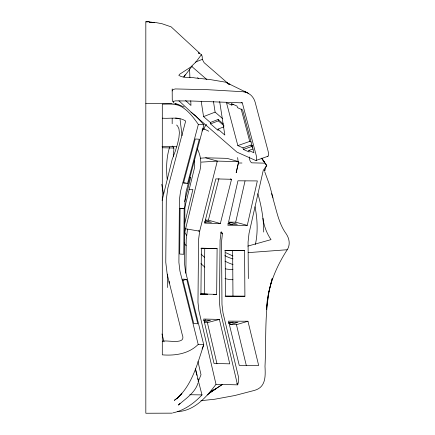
<?xml version="1.0" encoding="UTF-8"?>
<svg xmlns="http://www.w3.org/2000/svg" width="435" height="435" viewBox="0 0 435 435"><rect width="100%" height="100%" fill="white"/><g stroke="black" fill="none" stroke-linecap="round" stroke-linejoin="round"><path stroke-width="0.65" d="M184.146 208.506L183.771 254.296L179.709 254.035L180.085 208.245L184.146 208.506L179.552 208.468M185.875 273.256L186.202 239.603L187.556 229.109M206.239 294.277L204.287 294.267L204.733 248.472L200.97 248.38L208.071 248.412L201.128 248.26M216.663 294.359L217.108 248.57L201.383 248.167L200.937 293.962L216.663 294.359L213.406 294.332M173.396 156.317C172.521 153.517 175.74 147.46 172.178 146.024L172.178 146.334L176.561 146.861M237.505 384.85L220.398 311.357L219.468 302.831L220.077 240.24L221.176 231.735L222.448 233.372L221.529 241.898L221.98 304.489L223.024 312.993L238.271 376.019A13.202 11.952 -89.6 0 1 237.825 384.322L237.505 384.85L216.005 384.306C206.489 396.943 194.434 411.004 177.339 411.63M264.817 170.901L264.768 169.791C264.148 173.679 265.513 167.035 266.563 165.686L263.218 170.482L248.994 233.541L248.075 242.067L248.336 278.645M172.178 90.942L173.065 89.479L175.376 88.936L207.974 89.708L243.198 91.752L247.107 92.677L250.413 94.732A16.508 15.236 -66 0 1 255.209 102.437L268.08 151.081A6.59 1.914 70.6 0 1 267.394 156.208M227.875 223.731L229.147 223.742L229.506 222.144L235.699 222.182L247.276 225.363L257.341 180.927L237.923 180.802L227.858 225.243L247.276 225.363M235.699 222.182L245.025 181.009M184.712 223.476L192.901 189.486L188.926 189.421M184.712 232.6L198.588 174.973C201.883 165.724 201.595 157.541 197.3 148.65M162.114 200.383L172.124 159.569L175.294 151.179L177.562 143.903L178.921 137.748L179.383 132.713L178.937 128.798L177.589 125.998L176.577 125.019M184.712 201.704L190.644 177.518L189.383 177.203M184.668 207.93L194.287 168.709L194.739 165.746L194.227 160.586M205.26 220.072L208.392 220.153L218.935 178.502M231.545 179.291L215.814 178.894L204.619 223.144L220.344 223.541L231.545 179.291L230.284 178.937M198.36 124.443L180.558 191.286L179.41 199.795L178.899 262.387L179.905 270.913L198.202 344.417C188.746 353.9 175.093 355.863 162.298 354.857L162.298 104.128C168.9 104.177 176.077 103.236 181.955 106.988C188.861 111.251 193.776 117.901 198.36 124.443L203.912 124.801L186.109 191.645L184.962 200.154L184.451 262.745L185.457 271.271L203.754 344.776C197.485 363.41 192.39 384.35 177.311 398.123L181.759 393.583L177.719 397.813L174.402 400.282L177.719 397.813L181.922 393.169M187.528 183.478L199.312 139.233L195.25 138.972L183.467 183.217L187.528 183.478L183.091 182.292M197.963 383.164C195.059 392.81 185.582 398.699 178.377 405.094L180.014 403.327M202.079 349.011L203.754 344.776L198.202 344.417M198.077 382.006L201.019 374.731L197.947 361.534M273.006 198.675C276.6 210.616 278.77 223.71 286.246 233.889A19.118 14.915 29.7 0 1 287.241 249.733C275.545 267.715 267.373 288.084 266.454 309.676L268.591 292.673L272.283 278.373C263.866 306.876 266.486 337.016 264.997 366.357C265.508 376.313 265.926 387.117 254.584 390.364L234.813 395.524L214.895 399.205L200.894 400.706M185.234 74.776L183.798 77.011L191.77 66.593M201.97 131.011L206.484 124.372M229.114 84.357L204.118 62.689L202.308 59.35L202.226 57.132A6.59 4.535 -47 0 0 201.351 54.756L196.076 61.852L190.584 67.148L179.606 74.265L178.823 75.358C183.603 78.507 190.187 76.788 195.674 78.039L209.784 79.502L225.482 82.155L248.853 93.569M197.773 378.58L201.998 394.915C194.119 403.234 184.25 410.515 172.853 412.88M207.577 395.023L212.9 390.043L209.001 393.403L215.564 388.868L209.909 392.571M172.69 101.638L175.392 100.866L191.884 101.023L242.322 102.883L256.182 155.262A6.59 1.914 70.6 0 1 255.497 160.395L236.961 152.136L193.553 114.351M195.489 62.08L202.308 59.35M201.187 101.176L203.558 116.607L215.102 112.127L222.698 118.711M203.558 116.607L210.339 122.491L218.131 119.462L223.231 123.888M210.339 122.491L210.556 123.888L218.348 120.865L223.954 125.726M210.556 123.888L218.207 130.522L217.989 129.124L223.981 126.797M252.74 145.834L251 145.062L242.969 147.884L237.836 145.594L226.499 102.769L231.654 105.063L233.508 104.411M237.836 145.594L249.733 141.413L250.968 141.962M242.969 147.884L243.377 149.422L251.408 146.6L252.566 147.117M243.377 149.422L249.173 152.005L248.766 150.461L253.088 148.944M256.041 160.45L267.938 156.268M228.451 323.053L231.045 322.281L238.027 322.324L230.245 324.635L229.859 323.042L228.592 323.031M229.859 323.042L233.106 322.079M230.245 324.635L236.439 324.673L247.966 321.253L258.673 365.482L239.25 365.362L228.549 321.133L247.966 321.253M247.803 246.107L271.027 239.625L270.521 238.869A26.356 13.849 69.3 0 1 262.979 218.299M203.585 320.535L205.755 319.915M204.254 322.014L210.491 320.345L204.836 320.203M204.265 322.558L207.397 322.639L219.414 319.431L229.751 363.845L214.02 363.448L203.683 319.034L219.414 319.431M182.923 280.33L186.74 279.373L197.8 323.792L193.738 323.531L182.678 279.112L186.74 279.373M200.274 158.226L205.668 157.807L227.048 158.351L238.684 161.651L236.205 172.624L238.684 161.651L217.304 161.108L201.394 162.13M248.151 252.632L287.241 249.733M145.823 21.81L149.118 21.75L145.823 21.81L145.823 413.25L172.178 413.152M224.83 250.424L227.516 250.397M234.503 250.44L226.445 250.527L244.573 250.44L244.905 296.235L225.161 296.219M145.823 103.519L172.178 103.519M162.298 118.168C169.949 118.885 178.883 116.406 185.68 121.044L167.877 187.893L166.284 199.692L165.773 262.289L167.17 274.115L182.287 334.836C186.762 345.607 166.224 339.474 162.298 341.361M162.043 146.334L172.178 146.334M149.297 22.174L154.561 22.528L149.297 22.174L151.962 22.207M241.969 163.016L238.298 162.994L237.63 157.568M244.573 250.44L225.151 250.321L225.482 296.11L244.905 296.235M204.733 248.472L217.108 248.57M200.682 294.049L207.625 294.201L200.557 294.147M189.774 394.719L201.998 394.915M162.271 147.748L174.038 148.02M189.307 177.485L190.644 177.518M200.524 294.169L204.287 294.267M175.49 118.102L178.801 118.38M154.653 22.359L162.01 23.724L171.129 26.85L200.225 53.695M185.625 228.794L199.676 231.186L217.304 161.108L205.668 157.807M174.924 103.753L177.942 104.373L184.168 107.032M177.942 104.373L175.022 103.753M229.506 222.144L237.325 224.291L230.338 224.248L228.386 223.71M229.147 223.742L232.404 224.634M220.518 232.839L222.448 233.372M208.392 220.153L220.344 223.541M205.244 220.55L211.448 222.312L204.548 221.817M204.836 222.144L206.081 222.497M198.42 230.833L199.676 231.186L198.577 239.696L197.968 302.287L198.904 310.813L216.005 384.306M241.093 102.339L242.322 102.883M248.766 150.461L253.942 152.772L242.605 109.941L237.45 107.646L237.042 106.102L231.246 103.525L231.654 105.063M225.776 252.686L232.975 256.025M226.695 82.661L229.974 84.26M244.187 91.16L247.107 92.677M236.711 383.616L237.825 384.322M227.141 82.878L229.027 84.308M190.987 112.203L195.707 115.813L203.912 124.801M200.676 54.212L201.535 54.919M206.859 79.556L192.58 67.175L192.101 66.055M197.577 77.696L198.55 78.539M217.989 129.124L224.824 135.051L219.67 101.502M185.571 100.48L190.949 105.482L190.769 100.73M178.932 100.784L193.037 113.916M266.813 165.757L264.697 163.163L251.729 162.831C249.717 161.63 249.565 159.041 249.26 156.959M261.805 158.373L266.682 165.213M261.533 158.128L264.649 162.554L261.647 158.258M174 103.329L172.249 99.686L172.178 88.925M271.609 193.618L272.658 197.408M273.153 198.409L269.406 184.56L264.774 171.858M251 145.062L251.408 146.6M241.142 108.968L249.733 141.413M195.5 368.777L198.159 379.777M161.972 333.966L164.055 341.85M195.581 370.087L196.93 375.318M236.439 324.673L246.34 365.601M207.397 322.639L216.973 363.79M179.97 118.728L182.075 135.698M218.131 119.462L218.348 120.865M213.449 101.393L215.102 112.127M189.568 68.828L189.899 77.653M169.106 281.195L169.123 283.218M167.573 274.088L167.687 287.551M232.638 250.565L232.97 296.355M172.178 118.363L172.178 123.763M232.942 279.754A85.657 45.001 69.3 0 1 225.004 278.563M204.847 267.144A85.657 45.001 69.3 0 1 200.926 263.594M186.126 245.78A85.657 45.001 69.3 0 1 184.261 242.958M163.696 194.032A85.657 45.001 69.3 0 1 161.749 184.293M257.852 193.733A85.657 45.001 69.3 0 1 263.708 232.051M233.046 258.89A68.529 36.002 69.3 0 1 224.862 255.601M202.085 129.086A68.529 36.002 69.3 0 1 204.689 128.929M233.013 264.502A74.787 39.291 69.3 0 1 224.998 261.12M232.953 269.27A74.787 39.291 69.3 0 1 225.433 268.852M204.657 257.438A74.787 39.291 69.3 0 1 201.144 254.127M186.571 235.368A74.787 39.291 69.3 0 1 184.5 231.882M167.187 179.138A74.787 39.291 69.3 0 1 169.666 147.073M203.145 128.646A74.787 39.291 69.3 0 1 208.718 131.223M255.051 206.794A74.787 39.291 69.3 0 1 255.35 244.47M222.388 384.464L210.48 392.234L222.388 384.464M198.98 53.157L198.42 52.95L199.529 53.44L198.98 53.157"/></g></svg>
